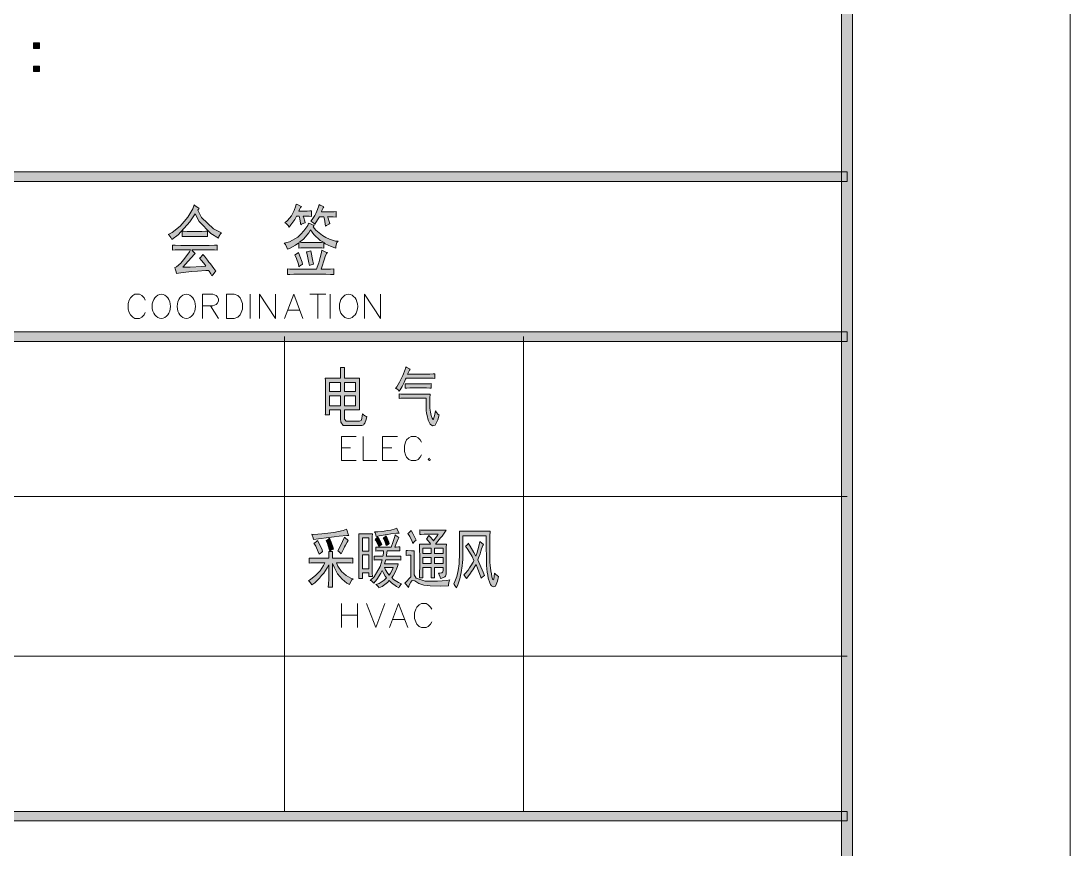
# Model space of a CAD drawing. Header units: millimetres. Extents: x 388 to 64525, y 87 to 607.
# Drawn here: x 64477.51 to 64524.56, y 486.8 to 523.95 of the extents above; entities that cross this region are included whole.
import ezdxf

# ---------------------------------------------------------------- set-up
doc = ezdxf.new("R2010")
doc.units = ezdxf.units.MM

msp = doc.modelspace()

# ---------------------------------------------------------------- hatches: boundary and pattern name
h = msp.add_hatch(color=0)
h.dxf.hatch_style = 2
h.paths.add_polyline_path([(64514.798, 319.942), (64514.314, 320.426), (64514.314, 596.98), (64514.798, 597.464)])
h = msp.add_hatch(color=0)
h.dxf.hatch_style = 2
h.paths.add_polyline_path([(64478.338, 522.712), (64478.08, 522.712), (64478.08, 522.96), (64478.338, 522.96)])
h = msp.add_hatch(color=0)
h.dxf.hatch_style = 2
h.paths.add_polyline_path([(64478.338, 521.673), (64478.08, 521.673), (64478.08, 521.924), (64478.338, 521.924)])
h = msp.add_hatch(color=0)
h.dxf.hatch_style = 2
h.paths.add_polyline_path([(64514.558, 517.177), (64514.558, 516.747), (64464.508, 516.747), (64464.508, 517.177)])
h = msp.add_hatch(color=0)
h.dxf.hatch_style = 2
h.paths.add_polyline_path([(64485.436, 515.464), (64485.611, 515.124), (64486.149, 514.618), (64486.511, 514.45), (64486.464, 514.396), (64486.392, 514.275), (64486.367, 514.206), (64486.023, 514.414), (64485.5, 514.955), (64485.325, 515.288), (64485.085, 514.93), (64484.565, 514.353), (64484.278, 514.138), (64484.228, 514.232), (64484.142, 514.346), (64484.106, 514.368), (64484.296, 514.457), (64484.651, 514.747), (64484.823, 514.948), (64484.991, 515.152), (64485.221, 515.525), (64485.282, 515.693), (64485.328, 515.65), (64485.436, 515.579), (64485.497, 515.543)])
h = msp.add_hatch(color=0)
h.dxf.hatch_style = 2
h.paths.add_polyline_path([(64490.534, 515.177), (64490.434, 515.185), (64490.251, 515.192), (64490.169, 515.192), (64490.19, 515.117), (64490.237, 514.97), (64490.262, 514.894), (64490.201, 514.876), (64490.097, 514.826), (64490.058, 514.801), (64490.047, 514.88), (64490.011, 515.077), (64489.986, 515.192), (64489.875, 515.192), (64489.789, 515.045), (64489.621, 514.801), (64489.542, 514.704), (64489.499, 514.765), (64489.406, 514.862), (64489.348, 514.894), (64489.467, 514.991), (64489.639, 515.206), (64489.699, 515.328), (64489.757, 515.45), (64489.836, 515.65), (64489.853, 515.733), (64489.907, 515.708), (64490.022, 515.65), (64490.09, 515.625), (64490.054, 515.586), (64489.997, 515.482), (64489.975, 515.421), (64490.291, 515.421), (64490.352, 515.421), (64490.473, 515.428), (64490.534, 515.435)])
h = msp.add_hatch(color=0)
h.dxf.hatch_style = 2
h.paths.add_polyline_path([(64491.366, 514.855), (64491.315, 514.826), (64491.219, 514.773), (64491.172, 514.747), (64491.161, 514.848), (64491.122, 515.056), (64491.093, 515.167), (64490.9, 515.167), (64490.842, 515.07), (64490.742, 514.902), (64490.695, 514.826), (64490.652, 514.876), (64490.556, 514.941), (64490.506, 514.962), (64490.574, 515.045), (64490.688, 515.22), (64490.731, 515.314), (64490.774, 515.41), (64490.85, 515.611), (64490.878, 515.718), (64490.925, 515.686), (64491.032, 515.632), (64491.093, 515.611), (64491.061, 515.564), (64491.011, 515.45), (64490.989, 515.382), (64491.366, 515.382), (64491.416, 515.382), (64491.559, 515.389), (64491.649, 515.396), (64491.649, 515.152), (64491.512, 515.16), (64491.319, 515.167), (64491.265, 515.167), (64491.283, 515.106), (64491.337, 514.948)])
h = msp.add_hatch(color=0)
h.paths.add_polyline_path([(64491.631, 513.759), (64491.43, 513.834), (64491.161, 513.956), (64491.093, 514.002), (64491.093, 513.759), (64491, 513.766), (64490.824, 513.773), (64490.738, 513.773), (64490.341, 513.773), (64490.251, 513.773), (64490.061, 513.766), (64489.968, 513.759), (64489.968, 513.988), (64489.828, 513.895), (64489.578, 513.751), (64489.459, 513.705), (64489.438, 513.787), (64489.37, 513.923), (64489.316, 513.977), (64489.553, 514.045), (64489.925, 514.249), (64490.061, 514.389), (64490.201, 514.525), (64490.377, 514.773), (64490.412, 514.88), (64490.463, 514.855), (64490.584, 514.808), (64490.656, 514.787), (64490.617, 514.719), (64490.742, 514.565), (64491.029, 514.325), (64491.186, 514.239), (64491.348, 514.156), (64491.62, 514.07), (64491.731, 514.07), (64491.684, 514.002), (64491.634, 513.848)])
h.paths.add_polyline_path([(64490.008, 514.017), (64490.09, 514.009), (64490.255, 514.002), (64490.341, 514.002), (64490.738, 514.002), (64490.824, 514.002), (64490.989, 514.009), (64491.072, 514.017), (64490.928, 514.099), (64490.642, 514.375), (64490.495, 514.572), (64490.423, 514.436), (64490.18, 514.16)])
h = msp.add_hatch(color=0)
h.dxf.hatch_style = 2
h.paths.add_polyline_path([(64485.507, 514.504), (64485.618, 514.504), (64485.801, 514.511), (64485.873, 514.518), (64485.873, 514.275), (64485.794, 514.282), (64485.611, 514.285), (64485.507, 514.285), (64485.07, 514.285), (64484.974, 514.285), (64484.812, 514.282), (64484.744, 514.275), (64484.744, 514.518), (64484.812, 514.511), (64484.97, 514.504), (64485.06, 514.504)])
h = msp.add_hatch(color=0)
h.dxf.hatch_style = 2
h.paths.add_polyline_path([(64485.325, 513.515), (64485.289, 513.483), (64485.009, 513.171), (64484.766, 512.895), (64485.099, 512.909), (64485.618, 512.934), (64485.801, 512.949), (64485.755, 513.017), (64485.618, 513.192), (64485.525, 513.3), (64485.561, 513.339), (64485.633, 513.429), (64485.669, 513.476), (64485.74, 513.39), (64485.876, 513.218), (64485.941, 513.132), (64486.009, 513.046), (64486.159, 512.841), (64486.245, 512.72), (64486.21, 512.68), (64486.124, 512.576), (64486.073, 512.515), (64486.027, 512.605), (64485.952, 512.727), (64485.923, 512.759), (64485.805, 512.752), (64485.429, 512.727), (64485.167, 512.705), (64484.905, 512.684), (64484.569, 512.637), (64484.493, 512.612), (64484.468, 512.698), (64484.425, 512.834), (64484.411, 512.881), (64484.493, 512.917), (64484.683, 513.089), (64484.798, 513.225), (64484.909, 513.364), (64485.067, 513.59), (64485.11, 513.68), (64484.816, 513.68), (64484.68, 513.68), (64484.425, 513.673), (64484.311, 513.665), (64484.311, 513.895), (64484.432, 513.888), (64484.68, 513.88), (64484.805, 513.88), (64485.819, 513.88), (64485.948, 513.88), (64486.195, 513.888), (64486.317, 513.895), (64486.317, 513.665), (64486.195, 513.673), (64485.927, 513.68), (64485.78, 513.68), (64485.171, 513.68), (64485.214, 513.626), (64485.289, 513.544)])
h = msp.add_hatch(color=0)
h.dxf.hatch_style = 2
h.paths.add_polyline_path([(64489.836, 512.583), (64489.75, 512.583), (64489.567, 512.576), (64489.47, 512.569), (64489.47, 512.827), (64489.57, 512.82), (64489.75, 512.813), (64489.825, 512.813), (64490.767, 512.813), (64490.799, 512.895), (64490.864, 513.096), (64490.9, 513.218), (64490.936, 513.339), (64490.989, 513.565), (64491.011, 513.665), (64491.068, 513.633), (64491.186, 513.576), (64491.254, 513.558), (64491.219, 513.515), (64491.154, 513.379), (64491.122, 513.278), (64491.093, 513.182), (64491.022, 512.949), (64490.979, 512.813), (64491.118, 512.813), (64491.398, 512.82), (64491.537, 512.827), (64491.537, 512.569), (64491.398, 512.576), (64491.183, 512.583), (64491.111, 512.583)])
h = msp.add_hatch(color=0)
h.dxf.hatch_style = 2
h.paths.add_polyline_path([(64489.957, 513.558), (64490.022, 513.393), (64490.115, 513.124), (64490.14, 513.017), (64490.097, 513.003), (64490.018, 512.956), (64489.975, 512.92), (64489.957, 513.031), (64489.864, 513.293), (64489.793, 513.45), (64489.821, 513.468), (64489.9, 513.522)])
h = msp.add_hatch(color=0)
h.dxf.hatch_style = 2
h.paths.add_polyline_path([(64490.445, 512.977), (64490.427, 513.096), (64490.366, 513.4), (64490.323, 513.583), (64490.362, 513.59), (64490.452, 513.619), (64490.506, 513.637), (64490.524, 513.558), (64490.584, 513.253), (64490.624, 513.031), (64490.574, 513.024), (64490.484, 512.995)])
h = msp.add_hatch(color=0)
h.dxf.hatch_style = 2
h.paths.add_polyline_path([(64464.361, 509.574), (64464.361, 510.007), (64514.558, 510.007), (64514.558, 509.574)])
h = msp.add_hatch(color=0)
h.paths.add_polyline_path([(64493.017, 506.206), (64492.989, 506.073), (64492.935, 505.908), (64492.91, 505.872), (64492.881, 505.837), (64492.799, 505.797), (64492.738, 505.797), (64492.079, 505.797), (64491.967, 505.794), (64491.849, 505.944), (64491.842, 506.102), (64491.842, 506.496), (64491.355, 506.496), (64491.355, 506.285), (64491.158, 506.285), (64491.165, 506.338), (64491.168, 506.729), (64491.168, 507.058), (64491.168, 507.392), (64491.165, 507.825), (64491.158, 507.926), (64491.842, 507.926), (64491.842, 508.08), (64491.838, 508.316), (64491.835, 508.402), (64492.021, 508.402), (64492.018, 508.327), (64492.014, 508.09), (64492.014, 507.926), (64492.698, 507.926), (64492.691, 507.843), (64492.688, 507.492), (64492.688, 507.23), (64492.688, 506.969), (64492.691, 506.603), (64492.698, 506.496), (64492.014, 506.496), (64492.014, 506.191), (64492.014, 506.091), (64492.093, 505.991), (64492.172, 505.991), (64492.62, 505.991), (64492.688, 505.991), (64492.77, 506.03), (64492.781, 506.07), (64492.795, 506.109), (64492.817, 506.231), (64492.824, 506.317), (64492.867, 506.277), (64492.964, 506.22)])
h.paths.add_polyline_path([(64492.519, 506.689), (64492.519, 507.137), (64492.014, 507.137), (64492.014, 506.689)])
h.paths.add_polyline_path([(64491.842, 506.689), (64491.842, 507.137), (64491.355, 507.137), (64491.355, 506.689)])
h.paths.add_polyline_path([(64492.519, 507.32), (64492.519, 507.736), (64492.014, 507.736), (64492.014, 507.32)])
h.paths.add_polyline_path([(64491.842, 507.32), (64491.842, 507.736), (64491.355, 507.736), (64491.355, 507.32)])
h = msp.add_hatch(color=0)
h.dxf.hatch_style = 2
h.paths.add_polyline_path([(64494.959, 508.334), (64494.934, 508.284), (64494.88, 508.169), (64494.852, 508.108), (64495.78, 508.108), (64495.855, 508.108), (64495.998, 508.112), (64496.066, 508.119), (64496.066, 507.915), (64495.998, 507.922), (64495.855, 507.926), (64495.78, 507.926), (64494.784, 507.926), (64494.762, 507.872), (64494.698, 507.728), (64494.651, 507.639), (64494.608, 507.553), (64494.522, 507.402), (64494.479, 507.341), (64494.447, 507.388), (64494.361, 507.449), (64494.311, 507.467), (64494.364, 507.528), (64494.493, 507.739), (64494.565, 507.886), (64494.637, 508.037), (64494.737, 508.309), (64494.766, 508.434), (64494.812, 508.406), (64494.909, 508.355)])
h = msp.add_hatch(color=0)
h.dxf.hatch_style = 2
h.paths.add_polyline_path([(64495.636, 507.668), (64495.704, 507.668), (64495.841, 507.675), (64495.909, 507.678), (64495.909, 507.478), (64495.841, 507.481), (64495.704, 507.488), (64495.636, 507.488), (64495.013, 507.488), (64494.945, 507.488), (64494.809, 507.481), (64494.741, 507.478), (64494.741, 507.668), (64494.809, 507.664), (64494.945, 507.664), (64495.013, 507.668)])
h = msp.add_hatch(color=0)
h.dxf.hatch_style = 2
h.paths.add_polyline_path([(64496.263, 506.285), (64496.202, 506.052), (64496.084, 505.808), (64496.027, 505.794), (64495.966, 505.779), (64495.866, 505.855), (64495.823, 505.944), (64495.78, 506.034), (64495.722, 506.242), (64495.704, 506.356), (64495.687, 506.471), (64495.679, 506.808), (64495.687, 507.026), (64494.759, 507.026), (64494.69, 507.026), (64494.547, 507.019), (64494.472, 507.015), (64494.472, 507.216), (64494.547, 507.213), (64494.69, 507.205), (64494.759, 507.205), (64495.866, 507.205), (64495.855, 507.033), (64495.851, 506.761), (64495.851, 506.664), (64495.855, 506.571), (64495.876, 506.399), (64495.894, 506.324), (64495.912, 506.245), (64495.955, 506.13), (64495.98, 506.091), (64496.002, 506.052), (64496.063, 506.231), (64496.102, 506.453), (64496.149, 506.378), (64496.228, 506.295)])
h = msp.add_hatch(color=0)
h.dxf.hatch_style = 2
h.paths.add_polyline_path([(64492.222, 500.867), (64492.122, 500.867), (64491.785, 500.835), (64491.552, 500.803), (64491.315, 500.774), (64490.853, 500.713), (64490.627, 500.684), (64490.613, 500.76), (64490.577, 500.878), (64490.552, 500.921), (64490.649, 500.917), (64491.011, 500.939), (64491.276, 500.967), (64491.545, 500.996), (64491.96, 501.086), (64492.114, 501.147), (64492.136, 501.068), (64492.19, 500.928)])
h = msp.add_hatch(color=0)
h.dxf.hatch_style = 2
h.paths.add_polyline_path([(64493.372, 501.025), (64493.515, 501.028), (64493.805, 501.061), (64493.952, 501.086), (64494.096, 501.111), (64494.3, 501.164), (64494.361, 501.193), (64494.382, 501.132), (64494.436, 501.025), (64494.472, 500.978), (64494.354, 500.967), (64494.103, 500.935), (64493.97, 500.917), (64493.841, 500.896), (64493.576, 500.849), (64493.44, 500.821), (64493.426, 500.889), (64493.393, 500.989)])
h = msp.add_hatch(color=0)
h.dxf.hatch_style = 2
h.paths.add_polyline_path([(64495.009, 501.093), (64495.081, 500.957), (64495.196, 500.742), (64495.239, 500.663), (64495.192, 500.631), (64495.117, 500.552), (64495.088, 500.505), (64495.056, 500.591), (64494.948, 500.817), (64494.866, 500.957), (64494.902, 500.989), (64494.974, 501.057)])
h = msp.add_hatch(color=0)
h.paths.add_polyline_path([(64496.582, 501.104), (64496.521, 501.014), (64496.4, 500.842), (64496.331, 500.763), (64496.267, 500.684), (64496.152, 500.541), (64496.102, 500.473), (64496.589, 500.473), (64496.586, 500.348), (64496.582, 500.108), (64496.582, 499.989), (64496.582, 499.212), (64496.586, 499.137), (64496.557, 499.04), (64496.521, 499.018), (64496.489, 498.997), (64496.389, 498.957), (64496.321, 498.939), (64496.314, 498.99), (64496.271, 499.108), (64496.235, 499.176), (64496.299, 499.183), (64496.385, 499.197), (64496.403, 499.212), (64496.425, 499.223), (64496.443, 499.33), (64496.439, 499.423), (64496.059, 499.423), (64496.059, 498.961), (64495.905, 498.961), (64495.905, 499.423), (64495.536, 499.423), (64495.536, 498.961), (64495.382, 498.961), (64495.386, 499.147), (64495.393, 499.52), (64495.393, 499.706), (64495.393, 499.893), (64495.386, 500.276), (64495.382, 500.473), (64495.88, 500.473), (64495.859, 500.516), (64495.765, 500.641), (64495.694, 500.72), (64495.726, 500.752), (64495.78, 500.828), (64495.805, 500.867), (64495.88, 500.788), (64495.988, 500.67), (64496.016, 500.631), (64496.084, 500.724), (64496.188, 500.871), (64496.228, 500.921), (64495.687, 500.921), (64495.601, 500.921), (64495.454, 500.917), (64495.393, 500.91), (64495.393, 501.114), (64495.454, 501.107), (64495.593, 501.104), (64495.669, 501.104)])
h.paths.add_polyline_path([(64496.439, 499.606), (64496.439, 499.875), (64496.059, 499.875), (64496.059, 499.606)])
h.paths.add_polyline_path([(64495.905, 499.606), (64495.905, 499.875), (64495.536, 499.875), (64495.536, 499.606)])
h.paths.add_polyline_path([(64496.439, 500.054), (64496.439, 500.305), (64496.059, 500.305), (64496.059, 500.054)])
h.paths.add_polyline_path([(64495.905, 500.054), (64495.905, 500.305), (64495.536, 500.305), (64495.536, 500.054)])
h = msp.add_hatch(color=0)
h.dxf.hatch_style = 2
h.paths.add_polyline_path([(64498.549, 501.057), (64498.542, 500.831), (64498.535, 500.423), (64498.539, 500.24), (64498.539, 500.057), (64498.546, 499.764), (64498.546, 499.649), (64498.549, 499.538), (64498.578, 499.287), (64498.607, 499.147), (64498.632, 499.011), (64498.678, 498.882), (64498.693, 498.896), (64498.711, 498.907), (64498.739, 499.047), (64498.754, 499.176), (64498.793, 499.126), (64498.875, 499.054), (64498.922, 499.029), (64498.879, 498.821), (64498.793, 498.595), (64498.75, 498.574), (64498.703, 498.556), (64498.617, 498.606), (64498.574, 498.674), (64498.535, 498.746), (64498.467, 498.95), (64498.445, 499.086), (64498.42, 499.223), (64498.395, 499.513), (64498.392, 499.667), (64498.385, 499.821), (64498.381, 500.416), (64498.381, 500.856), (64497.335, 500.856), (64497.335, 500.398), (64497.324, 499.796), (64497.313, 499.649), (64497.302, 499.502), (64497.259, 499.212), (64497.227, 499.065), (64497.199, 498.918), (64497.102, 498.646), (64497.037, 498.524), (64497.001, 498.581), (64496.941, 498.671), (64496.919, 498.703), (64496.976, 498.8), (64497.059, 499.029), (64497.087, 499.158), (64497.12, 499.291), (64497.156, 499.592), (64497.166, 499.756), (64497.173, 499.921), (64497.181, 500.287), (64497.181, 500.484), (64497.181, 500.681), (64497.177, 500.967), (64497.173, 501.057)])
h = msp.add_hatch(color=0)
h.dxf.hatch_style = 2
h.paths.add_polyline_path([(64490.803, 500.641), (64490.9, 500.473), (64491.018, 500.226), (64491.039, 500.147), (64491.007, 500.122), (64490.925, 500.061), (64490.878, 500.022), (64490.846, 500.133), (64490.731, 500.383), (64490.652, 500.516), (64490.685, 500.541), (64490.76, 500.602)])
h = msp.add_hatch(color=0)
h.dxf.hatch_style = 2
h.paths.add_polyline_path([(64491.355, 500.742), (64491.426, 500.563), (64491.509, 500.319), (64491.523, 500.258), (64491.477, 500.236), (64491.394, 500.186), (64491.362, 500.158), (64491.34, 500.258), (64491.262, 500.502), (64491.201, 500.641), (64491.24, 500.659), (64491.315, 500.709)])
h = msp.add_hatch(color=0)
h.dxf.hatch_style = 2
h.paths.add_polyline_path([(64492.19, 500.641), (64492.143, 500.566), (64492.064, 500.426), (64492.028, 500.358), (64491.996, 500.29), (64491.917, 500.133), (64491.878, 500.043), (64491.846, 500.079), (64491.77, 500.147), (64491.724, 500.179), (64491.788, 500.287), (64491.935, 500.591), (64492.021, 500.788), (64492.068, 500.742), (64492.15, 500.67)])
h = msp.add_hatch(color=0)
h.paths.add_polyline_path([(64493.272, 500.946), (64493.268, 500.817), (64493.261, 500.563), (64493.261, 500.437), (64493.261, 499.595), (64493.261, 499.452), (64493.268, 499.172), (64493.272, 499.029), (64493.11, 499.029), (64493.11, 499.197), (64492.824, 499.197), (64492.824, 498.939), (64492.663, 498.939), (64492.663, 499.076), (64492.666, 499.352), (64492.67, 499.491), (64492.67, 500.437), (64492.67, 500.563), (64492.666, 500.817), (64492.663, 500.946)])
h.paths.add_polyline_path([(64493.11, 499.369), (64493.11, 500), (64492.824, 500), (64492.824, 499.369)])
h.paths.add_polyline_path([(64493.11, 500.168), (64493.11, 500.763), (64492.824, 500.763), (64492.824, 500.168)])
h = msp.add_hatch(color=0)
h.paths.add_polyline_path([(64493.433, 498.671), (64493.569, 498.71), (64493.805, 498.857), (64493.906, 498.961), (64493.845, 499.047), (64493.748, 499.212), (64493.709, 499.291), (64493.655, 499.172), (64493.465, 498.889), (64493.329, 498.724), (64493.307, 498.764), (64493.232, 498.828), (64493.178, 498.85), (64493.358, 499.008), (64493.626, 499.47), (64493.709, 499.774), (64493.583, 499.774), (64493.401, 499.767), (64493.347, 499.764), (64493.347, 499.943), (64493.397, 499.936), (64493.591, 499.932), (64493.734, 499.932), (64493.748, 499.975), (64493.766, 500.1), (64493.77, 500.179), (64493.655, 500.179), (64493.483, 500.172), (64493.422, 500.168), (64493.422, 500.348), (64493.497, 500.344), (64493.648, 500.337), (64493.72, 500.337), (64494.117, 500.337), (64494.192, 500.552), (64494.275, 500.828), (64494.286, 500.889), (64494.325, 500.86), (64494.415, 500.803), (64494.461, 500.778), (64494.429, 500.72), (64494.336, 500.505), (64494.275, 500.348), (64494.332, 500.348), (64494.44, 500.355), (64494.497, 500.358), (64494.497, 500.179), (64493.931, 500.179), (64493.92, 500.1), (64493.906, 499.975), (64493.895, 499.932), (64494.311, 499.932), (64494.372, 499.932), (64494.49, 499.936), (64494.547, 499.943), (64494.547, 499.764), (64494.497, 499.767), (64494.382, 499.774), (64494.318, 499.774), (64493.87, 499.774), (64493.82, 499.595), (64494.429, 499.595), (64494.407, 499.516), (64494.354, 499.362), (64494.318, 499.291), (64494.286, 499.215), (64494.196, 499.058), (64494.142, 498.975), (64494.225, 498.889), (64494.443, 498.753), (64494.579, 498.703), (64494.547, 498.674), (64494.486, 498.585), (64494.461, 498.524), (64494.354, 498.574), (64494.132, 498.739), (64494.024, 498.85), (64493.942, 498.753), (64493.716, 498.585), (64493.565, 498.513), (64493.544, 498.556), (64493.476, 498.635)])
h.paths.add_polyline_path([(64494.024, 499.086), (64494.081, 499.172), (64494.171, 499.341), (64494.2, 499.423), (64493.82, 499.423), (64493.863, 499.323), (64493.963, 499.154)])
h = msp.add_hatch(color=0)
h.dxf.hatch_style = 2
h.paths.add_polyline_path([(64493.508, 500.799), (64493.555, 500.724), (64493.648, 500.563), (64493.694, 500.473), (64493.659, 500.448), (64493.598, 500.398), (64493.565, 500.369), (64493.522, 500.466), (64493.44, 500.62), (64493.397, 500.674), (64493.433, 500.713), (64493.487, 500.778)])
h = msp.add_hatch(color=0)
h.dxf.hatch_style = 2
h.paths.add_polyline_path([(64493.895, 500.416), (64493.866, 500.516), (64493.798, 500.692), (64493.759, 500.763), (64493.795, 500.781), (64493.859, 500.828), (64493.888, 500.856), (64493.934, 500.752), (64494.006, 500.573), (64494.031, 500.494), (64493.995, 500.473), (64493.931, 500.434)])
h = msp.add_hatch(color=0)
h.dxf.hatch_style = 2
h.paths.add_polyline_path([(64498.256, 500.462), (64498.23, 500.416), (64498.17, 500.265), (64498.137, 500.158), (64498.101, 500.05), (64498.037, 499.857), (64498.001, 499.774), (64498.094, 499.57), (64498.241, 499.215), (64498.299, 499.065), (64498.256, 499.036), (64498.184, 498.979), (64498.155, 498.95), (64498.123, 499.047), (64498.005, 499.352), (64497.919, 499.559), (64497.872, 499.477), (64497.772, 499.319), (64497.722, 499.244), (64497.672, 499.172), (64497.553, 499.018), (64497.485, 498.939), (64497.453, 499), (64497.392, 499.086), (64497.367, 499.108), (64497.435, 499.165), (64497.568, 499.316), (64497.629, 499.409), (64497.693, 499.502), (64497.79, 499.667), (64497.826, 499.738), (64497.74, 499.921), (64497.553, 500.24), (64497.453, 500.383), (64497.489, 500.416), (64497.55, 500.484), (64497.571, 500.516), (64497.654, 500.387), (64497.826, 500.1), (64497.908, 499.943), (64497.955, 500.061), (64498.044, 500.387), (64498.087, 500.595)])
h = msp.add_hatch(color=0)
h.dxf.hatch_style = 2
h.paths.add_polyline_path([(64491.319, 499.842), (64491.319, 499.893), (64491.315, 500.043), (64491.312, 500.147), (64491.487, 500.147), (64491.484, 500.054), (64491.48, 499.903), (64491.48, 499.842), (64492.089, 499.842), (64492.15, 499.842), (64492.304, 499.846), (64492.394, 499.853), (64492.394, 499.627), (64492.304, 499.635), (64492.154, 499.638), (64492.096, 499.638), (64491.656, 499.638), (64491.724, 499.488), (64491.892, 499.251), (64491.993, 499.165), (64492.089, 499.079), (64492.301, 498.957), (64492.408, 498.918), (64492.354, 498.871), (64492.276, 498.75), (64492.247, 498.671), (64492.129, 498.732), (64491.914, 498.911), (64491.813, 499.029), (64491.713, 499.147), (64491.552, 499.441), (64491.487, 499.617), (64491.48, 499.008), (64491.48, 498.911), (64491.484, 498.681), (64491.487, 498.545), (64491.294, 498.545), (64491.301, 498.685), (64491.312, 498.918), (64491.312, 499.008), (64491.312, 499.549), (64491.247, 499.42), (64491.09, 499.176), (64490.996, 499.065), (64490.907, 498.95), (64490.685, 498.742), (64490.559, 498.646), (64490.531, 498.703), (64490.452, 498.8), (64490.405, 498.839), (64490.516, 498.9), (64490.724, 499.068), (64490.824, 499.176), (64490.925, 499.283), (64491.082, 499.516), (64491.143, 499.638), (64490.867, 499.638), (64490.516, 499.635), (64490.441, 499.627), (64490.441, 499.853), (64490.531, 499.846), (64490.968, 499.842)])
h = msp.add_hatch(color=0)
h.dxf.hatch_style = 2
h.paths.add_polyline_path([(64495.146, 500.179), (64495.142, 500.068), (64495.138, 499.864), (64495.138, 499.774), (64495.138, 499.097), (64495.242, 498.957), (64495.633, 498.818), (64495.916, 498.818), (64496.199, 498.818), (64496.611, 498.85), (64496.744, 498.882), (64496.718, 498.818), (64496.686, 498.674), (64496.683, 498.603), (64496.346, 498.595), (64495.866, 498.606), (64495.726, 498.624), (64495.583, 498.642), (64495.353, 498.717), (64495.264, 498.778), (64495.174, 498.836), (64495.056, 498.853), (64495.027, 498.81), (64494.999, 498.767), (64494.927, 498.631), (64494.884, 498.535), (64494.845, 498.592), (64494.769, 498.685), (64494.733, 498.724), (64494.798, 498.803), (64494.931, 498.95), (64494.995, 499.018), (64494.995, 499.989), (64494.959, 499.989), (64494.855, 499.982), (64494.784, 499.975), (64494.784, 500.19), (64494.852, 500.186), (64495.031, 500.179)])
h = msp.add_hatch(color=0)
h.dxf.hatch_style = 2
h.paths.add_polyline_path([(64464.508, 488.062), (64464.508, 488.492), (64514.558, 488.492), (64514.558, 488.062)])

# ---------------------------------------------------------------- linework, layer by layer
at = {"color": 0, "lineweight": 0}
for points in [[(64103.998, 310.182), (64103.998, 607.224), (64524.558, 607.224), (64524.558, 310.182)], [(64514.798, 319.942), (64514.314, 320.426), (64514.314, 596.98), (64514.798, 597.464)], [(64478.338, 522.712), (64478.08, 522.712), (64478.08, 522.96), (64478.338, 522.96)], [(64478.338, 521.673), (64478.08, 521.673), (64478.08, 521.924), (64478.338, 521.924)], [(64514.558, 517.177), (64514.558, 516.747), (64464.508, 516.747), (64464.508, 517.177)], [(64485.436, 515.464), (64485.611, 515.124), (64486.149, 514.618), (64486.511, 514.45), (64486.464, 514.396), (64486.392, 514.275), (64486.367, 514.206), (64486.023, 514.414), (64485.5, 514.955), (64485.325, 515.288), (64485.085, 514.93), (64484.565, 514.353), (64484.278, 514.138), (64484.228, 514.232), (64484.142, 514.346), (64484.106, 514.368), (64484.296, 514.457), (64484.651, 514.747), (64484.823, 514.948), (64484.991, 515.152), (64485.221, 515.525), (64485.282, 515.693), (64485.328, 515.65), (64485.436, 515.579), (64485.497, 515.543)], [(64490.534, 515.177), (64490.434, 515.185), (64490.251, 515.192), (64490.169, 515.192), (64490.19, 515.117), (64490.237, 514.97), (64490.262, 514.894), (64490.201, 514.876), (64490.097, 514.826), (64490.058, 514.801), (64490.047, 514.88), (64490.011, 515.077), (64489.986, 515.192), (64489.875, 515.192), (64489.789, 515.045), (64489.621, 514.801), (64489.542, 514.704), (64489.499, 514.765), (64489.406, 514.862), (64489.348, 514.894), (64489.467, 514.991), (64489.639, 515.206), (64489.699, 515.328), (64489.757, 515.45), (64489.836, 515.65), (64489.853, 515.733), (64489.907, 515.708), (64490.022, 515.65), (64490.09, 515.625), (64490.054, 515.586), (64489.997, 515.482), (64489.975, 515.421), (64490.291, 515.421), (64490.352, 515.421), (64490.473, 515.428), (64490.534, 515.435)], [(64491.366, 514.855), (64491.315, 514.826), (64491.219, 514.773), (64491.172, 514.747), (64491.161, 514.848), (64491.122, 515.056), (64491.093, 515.167), (64490.9, 515.167), (64490.842, 515.07), (64490.742, 514.902), (64490.695, 514.826), (64490.652, 514.876), (64490.556, 514.941), (64490.506, 514.962), (64490.574, 515.045), (64490.688, 515.22), (64490.731, 515.314), (64490.774, 515.41), (64490.85, 515.611), (64490.878, 515.718), (64490.925, 515.686), (64491.032, 515.632), (64491.093, 515.611), (64491.061, 515.564), (64491.011, 515.45), (64490.989, 515.382), (64491.366, 515.382), (64491.416, 515.382), (64491.559, 515.389), (64491.649, 515.396), (64491.649, 515.152), (64491.512, 515.16), (64491.319, 515.167), (64491.265, 515.167), (64491.283, 515.106), (64491.337, 514.948)], [(64491.631, 513.759), (64491.43, 513.834), (64491.161, 513.956), (64491.093, 514.002), (64491.093, 513.759), (64491, 513.766), (64490.824, 513.773), (64490.738, 513.773), (64490.341, 513.773), (64490.251, 513.773), (64490.061, 513.766), (64489.968, 513.759), (64489.968, 513.988), (64489.828, 513.895), (64489.578, 513.751), (64489.459, 513.705), (64489.438, 513.787), (64489.37, 513.923), (64489.316, 513.977), (64489.553, 514.045), (64489.925, 514.249), (64490.061, 514.389), (64490.201, 514.525), (64490.377, 514.773), (64490.412, 514.88), (64490.463, 514.855), (64490.584, 514.808), (64490.656, 514.787), (64490.617, 514.719), (64490.742, 514.565), (64491.029, 514.325), (64491.186, 514.239), (64491.348, 514.156), (64491.62, 514.07), (64491.731, 514.07), (64491.684, 514.002), (64491.634, 513.848)], [(64485.507, 514.504), (64485.618, 514.504), (64485.801, 514.511), (64485.873, 514.518), (64485.873, 514.275), (64485.794, 514.282), (64485.611, 514.285), (64485.507, 514.285), (64485.07, 514.285), (64484.974, 514.285), (64484.812, 514.282), (64484.744, 514.275), (64484.744, 514.518), (64484.812, 514.511), (64484.97, 514.504), (64485.06, 514.504)], [(64490.008, 514.017), (64490.09, 514.009), (64490.255, 514.002), (64490.341, 514.002), (64490.738, 514.002), (64490.824, 514.002), (64490.989, 514.009), (64491.072, 514.017), (64490.928, 514.099), (64490.642, 514.375), (64490.495, 514.572), (64490.423, 514.436), (64490.18, 514.16)], [(64485.325, 513.515), (64485.289, 513.483), (64485.009, 513.171), (64484.766, 512.895), (64485.099, 512.909), (64485.618, 512.934), (64485.801, 512.949), (64485.755, 513.017), (64485.618, 513.192), (64485.525, 513.3), (64485.561, 513.339), (64485.633, 513.429), (64485.669, 513.476), (64485.74, 513.39), (64485.876, 513.218), (64485.941, 513.132), (64486.009, 513.046), (64486.159, 512.841), (64486.245, 512.72), (64486.21, 512.68), (64486.124, 512.576), (64486.073, 512.515), (64486.027, 512.605), (64485.952, 512.727), (64485.923, 512.759), (64485.805, 512.752), (64485.429, 512.727), (64485.167, 512.705), (64484.905, 512.684), (64484.569, 512.637), (64484.493, 512.612), (64484.468, 512.698), (64484.425, 512.834), (64484.411, 512.881), (64484.493, 512.917), (64484.683, 513.089), (64484.798, 513.225), (64484.909, 513.364), (64485.067, 513.59), (64485.11, 513.68), (64484.816, 513.68), (64484.68, 513.68), (64484.425, 513.673), (64484.311, 513.665), (64484.311, 513.895), (64484.432, 513.888), (64484.68, 513.88), (64484.805, 513.88), (64485.819, 513.88), (64485.948, 513.88), (64486.195, 513.888), (64486.317, 513.895), (64486.317, 513.665), (64486.195, 513.673), (64485.927, 513.68), (64485.78, 513.68), (64485.171, 513.68), (64485.214, 513.626), (64485.289, 513.544)], [(64489.836, 512.583), (64489.75, 512.583), (64489.567, 512.576), (64489.47, 512.569), (64489.47, 512.827), (64489.57, 512.82), (64489.75, 512.813), (64489.825, 512.813), (64490.767, 512.813), (64490.799, 512.895), (64490.864, 513.096), (64490.9, 513.218), (64490.936, 513.339), (64490.989, 513.565), (64491.011, 513.665), (64491.068, 513.633), (64491.186, 513.576), (64491.254, 513.558), (64491.219, 513.515), (64491.154, 513.379), (64491.122, 513.278), (64491.093, 513.182), (64491.022, 512.949), (64490.979, 512.813), (64491.118, 512.813), (64491.398, 512.82), (64491.537, 512.827), (64491.537, 512.569), (64491.398, 512.576), (64491.183, 512.583), (64491.111, 512.583)], [(64489.957, 513.558), (64490.022, 513.393), (64490.115, 513.124), (64490.14, 513.017), (64490.097, 513.003), (64490.018, 512.956), (64489.975, 512.92), (64489.957, 513.031), (64489.864, 513.293), (64489.793, 513.45), (64489.821, 513.468), (64489.9, 513.522)], [(64490.445, 512.977), (64490.427, 513.096), (64490.366, 513.4), (64490.323, 513.583), (64490.362, 513.59), (64490.452, 513.619), (64490.506, 513.637), (64490.524, 513.558), (64490.584, 513.253), (64490.624, 513.031), (64490.574, 513.024), (64490.484, 512.995)], [(64486.722, 510.606), (64486.722, 511.684), (64487.08, 511.684), (64487.234, 511.63), (64487.338, 511.53), (64487.388, 511.426), (64487.439, 511.272), (64487.439, 511.018), (64487.388, 510.864), (64487.338, 510.76), (64487.234, 510.659), (64487.08, 510.606)], [(64464.361, 509.574), (64464.361, 510.007), (64514.558, 510.007), (64514.558, 509.574)], [(64493.017, 506.206), (64492.989, 506.073), (64492.935, 505.908), (64492.91, 505.872), (64492.881, 505.837), (64492.799, 505.797), (64492.738, 505.797), (64492.079, 505.797), (64491.967, 505.794), (64491.849, 505.944), (64491.842, 506.102), (64491.842, 506.496), (64491.355, 506.496), (64491.355, 506.285), (64491.158, 506.285), (64491.165, 506.338), (64491.168, 506.729), (64491.168, 507.058), (64491.168, 507.392), (64491.165, 507.825), (64491.158, 507.926), (64491.842, 507.926), (64491.842, 508.08), (64491.838, 508.316), (64491.835, 508.402), (64492.021, 508.402), (64492.018, 508.327), (64492.014, 508.09), (64492.014, 507.926), (64492.698, 507.926), (64492.691, 507.843), (64492.688, 507.492), (64492.688, 507.23), (64492.688, 506.969), (64492.691, 506.603), (64492.698, 506.496), (64492.014, 506.496), (64492.014, 506.191), (64492.014, 506.091), (64492.093, 505.991), (64492.172, 505.991), (64492.62, 505.991), (64492.688, 505.991), (64492.77, 506.03), (64492.781, 506.07), (64492.795, 506.109), (64492.817, 506.231), (64492.824, 506.317), (64492.867, 506.277), (64492.964, 506.22)], [(64494.959, 508.334), (64494.934, 508.284), (64494.88, 508.169), (64494.852, 508.108), (64495.78, 508.108), (64495.855, 508.108), (64495.998, 508.112), (64496.066, 508.119), (64496.066, 507.915), (64495.998, 507.922), (64495.855, 507.926), (64495.78, 507.926), (64494.784, 507.926), (64494.762, 507.872), (64494.698, 507.728), (64494.651, 507.639), (64494.608, 507.553), (64494.522, 507.402), (64494.479, 507.341), (64494.447, 507.388), (64494.361, 507.449), (64494.311, 507.467), (64494.364, 507.528), (64494.493, 507.739), (64494.565, 507.886), (64494.637, 508.037), (64494.737, 508.309), (64494.766, 508.434), (64494.812, 508.406), (64494.909, 508.355)], [(64491.842, 507.32), (64491.842, 507.736), (64491.355, 507.736), (64491.355, 507.32)], [(64492.519, 507.32), (64492.519, 507.736), (64492.014, 507.736), (64492.014, 507.32)], [(64495.636, 507.668), (64495.704, 507.668), (64495.841, 507.675), (64495.909, 507.678), (64495.909, 507.478), (64495.841, 507.481), (64495.704, 507.488), (64495.636, 507.488), (64495.013, 507.488), (64494.945, 507.488), (64494.809, 507.481), (64494.741, 507.478), (64494.741, 507.668), (64494.809, 507.664), (64494.945, 507.664), (64495.013, 507.668)], [(64496.263, 506.285), (64496.202, 506.052), (64496.084, 505.808), (64496.027, 505.794), (64495.966, 505.779), (64495.866, 505.855), (64495.823, 505.944), (64495.78, 506.034), (64495.722, 506.242), (64495.704, 506.356), (64495.687, 506.471), (64495.679, 506.808), (64495.687, 507.026), (64494.759, 507.026), (64494.69, 507.026), (64494.547, 507.019), (64494.472, 507.015), (64494.472, 507.216), (64494.547, 507.213), (64494.69, 507.205), (64494.759, 507.205), (64495.866, 507.205), (64495.855, 507.033), (64495.851, 506.761), (64495.851, 506.664), (64495.855, 506.571), (64495.876, 506.399), (64495.894, 506.324), (64495.912, 506.245), (64495.955, 506.13), (64495.98, 506.091), (64496.002, 506.052), (64496.063, 506.231), (64496.102, 506.453), (64496.149, 506.378), (64496.228, 506.295)], [(64491.842, 506.689), (64491.842, 507.137), (64491.355, 507.137), (64491.355, 506.689)], [(64492.519, 506.689), (64492.519, 507.137), (64492.014, 507.137), (64492.014, 506.689)], [(64492.222, 500.867), (64492.122, 500.867), (64491.785, 500.835), (64491.552, 500.803), (64491.315, 500.774), (64490.853, 500.713), (64490.627, 500.684), (64490.613, 500.76), (64490.577, 500.878), (64490.552, 500.921), (64490.649, 500.917), (64491.011, 500.939), (64491.276, 500.967), (64491.545, 500.996), (64491.96, 501.086), (64492.114, 501.147), (64492.136, 501.068), (64492.19, 500.928)], [(64493.372, 501.025), (64493.515, 501.028), (64493.805, 501.061), (64493.952, 501.086), (64494.096, 501.111), (64494.3, 501.164), (64494.361, 501.193), (64494.382, 501.132), (64494.436, 501.025), (64494.472, 500.978), (64494.354, 500.967), (64494.103, 500.935), (64493.97, 500.917), (64493.841, 500.896), (64493.576, 500.849), (64493.44, 500.821), (64493.426, 500.889), (64493.393, 500.989)], [(64495.009, 501.093), (64495.081, 500.957), (64495.196, 500.742), (64495.239, 500.663), (64495.192, 500.631), (64495.117, 500.552), (64495.088, 500.505), (64495.056, 500.591), (64494.948, 500.817), (64494.866, 500.957), (64494.902, 500.989), (64494.974, 501.057)], [(64496.582, 501.104), (64496.521, 501.014), (64496.4, 500.842), (64496.331, 500.763), (64496.267, 500.684), (64496.152, 500.541), (64496.102, 500.473), (64496.589, 500.473), (64496.586, 500.348), (64496.582, 500.108), (64496.582, 499.989), (64496.582, 499.212), (64496.586, 499.137), (64496.557, 499.04), (64496.521, 499.018), (64496.489, 498.997), (64496.389, 498.957), (64496.321, 498.939), (64496.314, 498.99), (64496.271, 499.108), (64496.235, 499.176), (64496.299, 499.183), (64496.385, 499.197), (64496.403, 499.212), (64496.425, 499.223), (64496.443, 499.33), (64496.439, 499.423), (64496.059, 499.423), (64496.059, 498.961), (64495.905, 498.961), (64495.905, 499.423), (64495.536, 499.423), (64495.536, 498.961), (64495.382, 498.961), (64495.386, 499.147), (64495.393, 499.52), (64495.393, 499.706), (64495.393, 499.893), (64495.386, 500.276), (64495.382, 500.473), (64495.88, 500.473), (64495.859, 500.516), (64495.765, 500.641), (64495.694, 500.72), (64495.726, 500.752), (64495.78, 500.828), (64495.805, 500.867), (64495.88, 500.788), (64495.988, 500.67), (64496.016, 500.631), (64496.084, 500.724), (64496.188, 500.871), (64496.228, 500.921), (64495.687, 500.921), (64495.601, 500.921), (64495.454, 500.917), (64495.393, 500.91), (64495.393, 501.114), (64495.454, 501.107), (64495.593, 501.104), (64495.669, 501.104)], [(64498.549, 501.057), (64498.542, 500.831), (64498.535, 500.423), (64498.539, 500.24), (64498.539, 500.057), (64498.546, 499.764), (64498.546, 499.649), (64498.549, 499.538), (64498.578, 499.287), (64498.607, 499.147), (64498.632, 499.011), (64498.678, 498.882), (64498.693, 498.896), (64498.711, 498.907), (64498.739, 499.047), (64498.754, 499.176), (64498.793, 499.126), (64498.875, 499.054), (64498.922, 499.029), (64498.879, 498.821), (64498.793, 498.595), (64498.75, 498.574), (64498.703, 498.556), (64498.617, 498.606), (64498.574, 498.674), (64498.535, 498.746), (64498.467, 498.95), (64498.445, 499.086), (64498.42, 499.223), (64498.395, 499.513), (64498.392, 499.667), (64498.385, 499.821), (64498.381, 500.416), (64498.381, 500.856), (64497.335, 500.856), (64497.335, 500.398), (64497.324, 499.796), (64497.313, 499.649), (64497.302, 499.502), (64497.259, 499.212), (64497.227, 499.065), (64497.199, 498.918), (64497.102, 498.646), (64497.037, 498.524), (64497.001, 498.581), (64496.941, 498.671), (64496.919, 498.703), (64496.976, 498.8), (64497.059, 499.029), (64497.087, 499.158), (64497.12, 499.291), (64497.156, 499.592), (64497.166, 499.756), (64497.173, 499.921), (64497.181, 500.287), (64497.181, 500.484), (64497.181, 500.681), (64497.177, 500.967), (64497.173, 501.057)], [(64490.803, 500.641), (64490.9, 500.473), (64491.018, 500.226), (64491.039, 500.147), (64491.007, 500.122), (64490.925, 500.061), (64490.878, 500.022), (64490.846, 500.133), (64490.731, 500.383), (64490.652, 500.516), (64490.685, 500.541), (64490.76, 500.602)], [(64491.355, 500.742), (64491.426, 500.563), (64491.509, 500.319), (64491.523, 500.258), (64491.477, 500.236), (64491.394, 500.186), (64491.362, 500.158), (64491.34, 500.258), (64491.262, 500.502), (64491.201, 500.641), (64491.24, 500.659), (64491.315, 500.709)], [(64492.19, 500.641), (64492.143, 500.566), (64492.064, 500.426), (64492.028, 500.358), (64491.996, 500.29), (64491.917, 500.133), (64491.878, 500.043), (64491.846, 500.079), (64491.77, 500.147), (64491.724, 500.179), (64491.788, 500.287), (64491.935, 500.591), (64492.021, 500.788), (64492.068, 500.742), (64492.15, 500.67)], [(64493.272, 500.946), (64493.268, 500.817), (64493.261, 500.563), (64493.261, 500.437), (64493.261, 499.595), (64493.261, 499.452), (64493.268, 499.172), (64493.272, 499.029), (64493.11, 499.029), (64493.11, 499.197), (64492.824, 499.197), (64492.824, 498.939), (64492.663, 498.939), (64492.663, 499.076), (64492.666, 499.352), (64492.67, 499.491), (64492.67, 500.437), (64492.67, 500.563), (64492.666, 500.817), (64492.663, 500.946)], [(64493.11, 500.168), (64493.11, 500.763), (64492.824, 500.763), (64492.824, 500.168)], [(64493.433, 498.671), (64493.569, 498.71), (64493.805, 498.857), (64493.906, 498.961), (64493.845, 499.047), (64493.748, 499.212), (64493.709, 499.291), (64493.655, 499.172), (64493.465, 498.889), (64493.329, 498.724), (64493.307, 498.764), (64493.232, 498.828), (64493.178, 498.85), (64493.358, 499.008), (64493.626, 499.47), (64493.709, 499.774), (64493.583, 499.774), (64493.401, 499.767), (64493.347, 499.764), (64493.347, 499.943), (64493.397, 499.936), (64493.591, 499.932), (64493.734, 499.932), (64493.748, 499.975), (64493.766, 500.1), (64493.77, 500.179), (64493.655, 500.179), (64493.483, 500.172), (64493.422, 500.168), (64493.422, 500.348), (64493.497, 500.344), (64493.648, 500.337), (64493.72, 500.337), (64494.117, 500.337), (64494.192, 500.552), (64494.275, 500.828), (64494.286, 500.889), (64494.325, 500.86), (64494.415, 500.803), (64494.461, 500.778), (64494.429, 500.72), (64494.336, 500.505), (64494.275, 500.348), (64494.332, 500.348), (64494.44, 500.355), (64494.497, 500.358), (64494.497, 500.179), (64493.931, 500.179), (64493.92, 500.1), (64493.906, 499.975), (64493.895, 499.932), (64494.311, 499.932), (64494.372, 499.932), (64494.49, 499.936), (64494.547, 499.943), (64494.547, 499.764), (64494.497, 499.767), (64494.382, 499.774), (64494.318, 499.774), (64493.87, 499.774), (64493.82, 499.595), (64494.429, 499.595), (64494.407, 499.516), (64494.354, 499.362), (64494.318, 499.291), (64494.286, 499.215), (64494.196, 499.058), (64494.142, 498.975), (64494.225, 498.889), (64494.443, 498.753), (64494.579, 498.703), (64494.547, 498.674), (64494.486, 498.585), (64494.461, 498.524), (64494.354, 498.574), (64494.132, 498.739), (64494.024, 498.85), (64493.942, 498.753), (64493.716, 498.585), (64493.565, 498.513), (64493.544, 498.556), (64493.476, 498.635)], [(64493.508, 500.799), (64493.555, 500.724), (64493.648, 500.563), (64493.694, 500.473), (64493.659, 500.448), (64493.598, 500.398), (64493.565, 500.369), (64493.522, 500.466), (64493.44, 500.62), (64493.397, 500.674), (64493.433, 500.713), (64493.487, 500.778)], [(64493.895, 500.416), (64493.866, 500.516), (64493.798, 500.692), (64493.759, 500.763), (64493.795, 500.781), (64493.859, 500.828), (64493.888, 500.856), (64493.934, 500.752), (64494.006, 500.573), (64494.031, 500.494), (64493.995, 500.473), (64493.931, 500.434)], [(64498.256, 500.462), (64498.23, 500.416), (64498.17, 500.265), (64498.137, 500.158), (64498.101, 500.05), (64498.037, 499.857), (64498.001, 499.774), (64498.094, 499.57), (64498.241, 499.215), (64498.299, 499.065), (64498.256, 499.036), (64498.184, 498.979), (64498.155, 498.95), (64498.123, 499.047), (64498.005, 499.352), (64497.919, 499.559), (64497.872, 499.477), (64497.772, 499.319), (64497.722, 499.244), (64497.672, 499.172), (64497.553, 499.018), (64497.485, 498.939), (64497.453, 499), (64497.392, 499.086), (64497.367, 499.108), (64497.435, 499.165), (64497.568, 499.316), (64497.629, 499.409), (64497.693, 499.502), (64497.79, 499.667), (64497.826, 499.738), (64497.74, 499.921), (64497.553, 500.24), (64497.453, 500.383), (64497.489, 500.416), (64497.55, 500.484), (64497.571, 500.516), (64497.654, 500.387), (64497.826, 500.1), (64497.908, 499.943), (64497.955, 500.061), (64498.044, 500.387), (64498.087, 500.595)], [(64491.319, 499.842), (64491.319, 499.893), (64491.315, 500.043), (64491.312, 500.147), (64491.487, 500.147), (64491.484, 500.054), (64491.48, 499.903), (64491.48, 499.842), (64492.089, 499.842), (64492.15, 499.842), (64492.304, 499.846), (64492.394, 499.853), (64492.394, 499.627), (64492.304, 499.635), (64492.154, 499.638), (64492.096, 499.638), (64491.656, 499.638), (64491.724, 499.488), (64491.892, 499.251), (64491.993, 499.165), (64492.089, 499.079), (64492.301, 498.957), (64492.408, 498.918), (64492.354, 498.871), (64492.276, 498.75), (64492.247, 498.671), (64492.129, 498.732), (64491.914, 498.911), (64491.813, 499.029), (64491.713, 499.147), (64491.552, 499.441), (64491.487, 499.617), (64491.48, 499.008), (64491.48, 498.911), (64491.484, 498.681), (64491.487, 498.545), (64491.294, 498.545), (64491.301, 498.685), (64491.312, 498.918), (64491.312, 499.008), (64491.312, 499.549), (64491.247, 499.42), (64491.09, 499.176), (64490.996, 499.065), (64490.907, 498.95), (64490.685, 498.742), (64490.559, 498.646), (64490.531, 498.703), (64490.452, 498.8), (64490.405, 498.839), (64490.516, 498.9), (64490.724, 499.068), (64490.824, 499.176), (64490.925, 499.283), (64491.082, 499.516), (64491.143, 499.638), (64490.867, 499.638), (64490.516, 499.635), (64490.441, 499.627), (64490.441, 499.853), (64490.531, 499.846), (64490.968, 499.842)], [(64495.146, 500.179), (64495.142, 500.068), (64495.138, 499.864), (64495.138, 499.774), (64495.138, 499.097), (64495.242, 498.957), (64495.633, 498.818), (64495.916, 498.818), (64496.199, 498.818), (64496.611, 498.85), (64496.744, 498.882), (64496.718, 498.818), (64496.686, 498.674), (64496.683, 498.603), (64496.346, 498.595), (64495.866, 498.606), (64495.726, 498.624), (64495.583, 498.642), (64495.353, 498.717), (64495.264, 498.778), (64495.174, 498.836), (64495.056, 498.853), (64495.027, 498.81), (64494.999, 498.767), (64494.927, 498.631), (64494.884, 498.535), (64494.845, 498.592), (64494.769, 498.685), (64494.733, 498.724), (64494.798, 498.803), (64494.931, 498.95), (64494.995, 499.018), (64494.995, 499.989), (64494.959, 499.989), (64494.855, 499.982), (64494.784, 499.975), (64494.784, 500.19), (64494.852, 500.186), (64495.031, 500.179)], [(64495.905, 500.054), (64495.905, 500.305), (64495.536, 500.305), (64495.536, 500.054)], [(64496.439, 500.054), (64496.439, 500.305), (64496.059, 500.305), (64496.059, 500.054)], [(64493.11, 499.369), (64493.11, 500), (64492.824, 500), (64492.824, 499.369)], [(64495.905, 499.606), (64495.905, 499.875), (64495.536, 499.875), (64495.536, 499.606)], [(64496.439, 499.606), (64496.439, 499.875), (64496.059, 499.875), (64496.059, 499.606)], [(64494.024, 499.086), (64494.081, 499.172), (64494.171, 499.341), (64494.2, 499.423), (64493.82, 499.423), (64493.863, 499.323), (64493.963, 499.154)], [(64464.508, 488.062), (64464.508, 488.492), (64514.558, 488.492), (64514.558, 488.062)]]:
    msp.add_lwpolyline(points, close=True, dxfattribs=at)
for points in [[(64483.085, 511.426), (64483.035, 511.53), (64482.931, 511.63), (64482.831, 511.684), (64482.623, 511.684), (64482.523, 511.63), (64482.419, 511.53), (64482.369, 511.426), (64482.319, 511.272), (64482.319, 511.018), (64482.369, 510.864), (64482.419, 510.76), (64482.523, 510.659), (64482.623, 510.606), (64482.831, 510.606), (64482.931, 510.659), (64483.035, 510.76), (64483.085, 510.864)], [(64485.647, 510.606), (64485.647, 511.684), (64486.109, 511.684), (64486.26, 511.63), (64486.314, 511.58), (64486.364, 511.48), (64486.364, 511.376), (64486.314, 511.272), (64486.26, 511.222), (64486.109, 511.172), (64485.647, 511.172)], [(64487.797, 510.606), (64487.797, 511.684)], [(64488.209, 510.606), (64488.209, 511.684), (64488.926, 510.606), (64488.926, 511.684)], [(64489.334, 510.606), (64489.746, 511.684), (64490.154, 510.606)], [(64490.463, 511.684), (64491.179, 511.684)], [(64490.821, 511.684), (64490.821, 510.606)], [(64491.383, 510.606), (64491.383, 511.684)], [(64492.921, 510.606), (64492.921, 511.684), (64493.637, 510.606), (64493.637, 511.684)], [(64486.005, 511.172), (64486.364, 510.606)], [(64489.488, 510.967), (64490, 510.967)], [(64489.323, 509.792), (64489.323, 488.477)], [(64500.054, 509.792), (64500.054, 488.477)], [(64491.889, 504.228), (64491.889, 505.306), (64492.551, 505.306)], [(64492.86, 505.306), (64492.86, 504.228), (64493.476, 504.228)], [(64493.73, 504.228), (64493.73, 505.306), (64494.397, 505.306)], [(64495.472, 505.048), (64495.421, 505.152), (64495.318, 505.253), (64495.217, 505.306), (64495.013, 505.306), (64494.909, 505.253), (64494.805, 505.152), (64494.755, 505.048), (64494.705, 504.894), (64494.705, 504.64), (64494.755, 504.486), (64494.805, 504.382), (64494.909, 504.282), (64495.013, 504.228), (64495.217, 504.228), (64495.318, 504.282), (64495.421, 504.382), (64495.472, 504.486)], [(64491.889, 504.794), (64492.297, 504.794)], [(64493.73, 504.794), (64494.142, 504.794)], [(64491.889, 504.228), (64492.551, 504.228)], [(64493.73, 504.228), (64494.397, 504.228)], [(64495.83, 504.332), (64495.78, 504.282), (64495.83, 504.228), (64495.884, 504.282)], [(64464.361, 502.619), (64514.558, 502.619)], [(64491.889, 496.736), (64491.889, 497.811)], [(64492.605, 497.811), (64492.605, 496.736)], [(64493.014, 497.811), (64493.422, 496.736), (64493.834, 497.811)], [(64494.038, 496.736), (64494.447, 497.811), (64494.859, 496.736)], [(64495.934, 497.556), (64495.884, 497.657), (64495.78, 497.761), (64495.676, 497.811), (64495.472, 497.811), (64495.371, 497.761), (64495.267, 497.657), (64495.217, 497.556), (64495.167, 497.402), (64495.167, 497.144), (64495.217, 496.99), (64495.267, 496.89), (64495.371, 496.786), (64495.472, 496.736), (64495.676, 496.736), (64495.78, 496.786), (64495.884, 496.89), (64495.934, 496.99)], [(64491.889, 497.298), (64492.605, 497.298)], [(64494.192, 497.094), (64494.705, 497.094)], [(64464.361, 495.45), (64514.558, 495.45)]]:
    msp.add_lwpolyline(points, dxfattribs=at)
for centre in [(64483.804, 511.145), (64484.929, 511.145), (64492.202, 511.145)]:
    msp.add_ellipse(centre, major_axis=(0, 0.539), ratio=0.760797, start_param=0, end_param=6.283185, dxfattribs=at)

doc.saveas('drawing.dxf')
